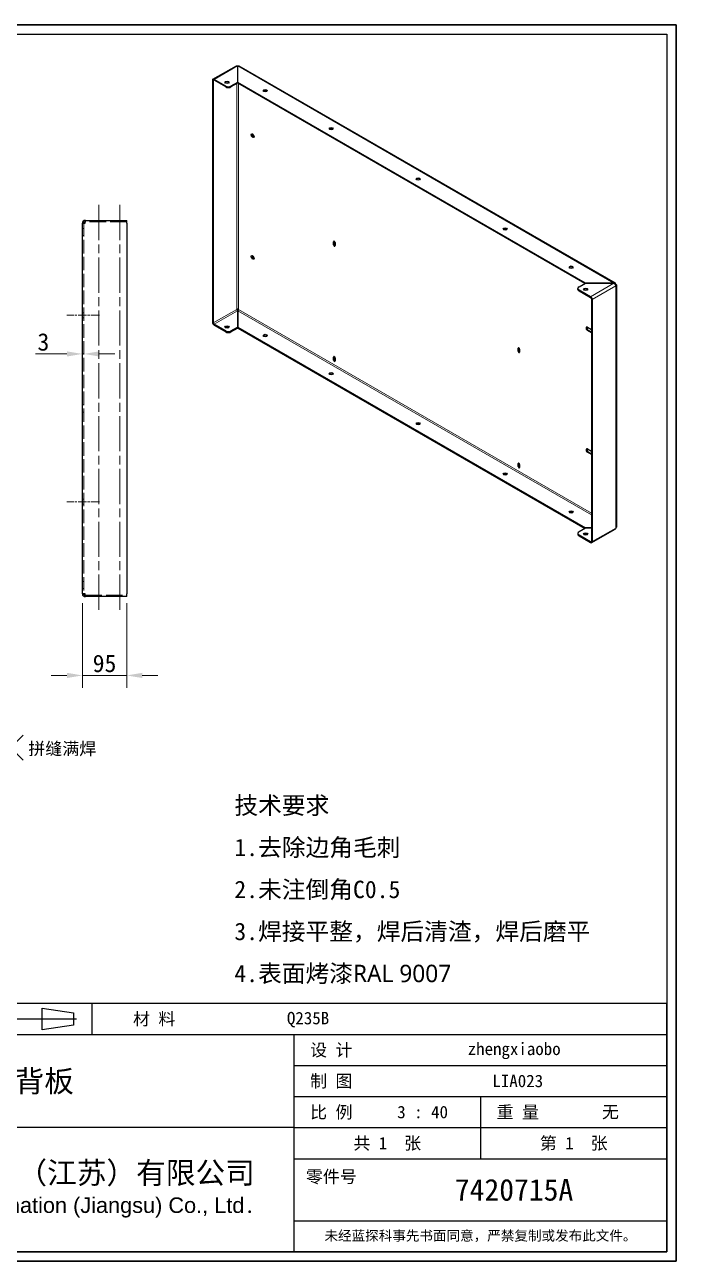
# Model space of a CAD drawing. Header units: millimetres. Extents: x 80 to 3887, y 73 to 2727.
# Drawn here: x 2489 to 3887, y 73 to 2727 of the extents above; entities that cross this region are included whole.
import ezdxf
from ezdxf.enums import TextEntityAlignment as Align

# ---------------------------------------------------------------- set-up
doc = ezdxf.new("R2010")
doc.units = ezdxf.units.MM
doc.header["$LTSCALE"] = 13.333333
doc.linetypes.add('CHAIN', pattern=[0.3543, 0.2362, -0.0295, 0.0591, -0.0295])
doc.linetypes.add('DASHED', pattern=[0.2067, 0.1654, -0.0413])
for name, color, linetype, lineweight in [('1', 7, 'Continuous', 18), ('可见 (ISO)', 7, 'Continuous', 25), ('可见窄的 (ISO)', 7, 'Continuous', 18), ('图框 (ISO)', 7, 'Continuous', 35), ('标题 (ISO)', 7, 'Continuous', 25)]:
    doc.layers.add(name, color=color, linetype=linetype, lineweight=lineweight)
for name, color, linetype, lineweight, true_color in [('中心线 (ISO)', 1, 'CHAIN', 18, 0xff0000), ('尺寸 (ISO)', 7, 'Continuous', 18, 0x008000), ('符号 (ISO)', 7, 'Continuous', 18, 0x008000), ('隐藏 (ISO)', 5, 'DASHED', 18, 0x0000ff)]:
    doc.layers.add(name, color=color, linetype=linetype, lineweight=lineweight, true_color=true_color)
doc.styles.add('文本样式164', font='SimSun.ttf')
doc.styles.add('文本样式165', font='SimSun.ttf')
doc.styles.add('文本样式74', font='SimSun.ttf')
doc.styles.add('最新国标', font='simfang.ttf')
doc.styles.add('注释文本 (ISO)', font='simfang.ttf')
doc.styles.add('添加1', font='simfang.ttf')
doc.dimstyles.new('默认 (GB)', dxfattribs={"dimscale": 13.333333, "dimtxt": 2.8, "dimasz": 2.5, "dimexe": 2, "dimexo": 1.5, "dimgap": 0.5, "dimtad": 1, "dimtoh": 1, "dimdsep": 46, "dimtxsty": '最新国标', "dimcen": 0.09, "dimdle": 10, "dimclrd": 256, "dimclre": 256, "dimclrt": 256, "dimaunit": 1, "dimadec": 3, "dimazin": 2, "dimtfac": 0.535714, "dimtdec": 3, "dimtmove": 0, "dimatfit": 3, "dimfxl": 0, "dimtolj": 1, "dimlwd": -1, "dimlwe": -1, "dimarcsym": 0})

# ---------------------------------------------------------------- blocks, each defined once
blk = doc.blocks.new('图框 最新国标')
at = {"layer": '图框 (ISO)'}
for p, q in [((6, 204.5), (291.5, 204.5)), ((291.5, 204.5), (291.5, 5.5)), ((291.5, 5.5), (6, 5.5))]:
    blk.add_line(p, q, dxfattribs=at)
at = {"layer": '图框 (ISO)', "color": 7, "linetype": 'Continuous', "lineweight": 25}
for p, q in [((18, 203), (290, 203)), ((18, 203), (290, 203)), ((290, 203), (290, 7)), ((290, 203), (290, 7)), ((290, 7), (6, 7)), ((290, 7), (18, 7))]:
    blk.add_line(p, q, dxfattribs=at)
at = {"layer": '图框 (ISO)', "style": '文本样式74'}
blk.add_attdef('零件代号_001', (42.73, 200.25), '', height=2.5, rotation=180, dxfattribs=at)
blk = doc.blocks.new('标题栏 副本 最新国标')
at = {"layer": '标题 (ISO)'}
for p, q in [((381.98, -183.84), (196.98, -183.84)), ((196.98, -183.84), (196.98, -223.84)), ((254.48, -183.84), (254.48, -188.84)), ((269.48, -183.84), (269.48, -188.84)), ((281.48, -188.09), (281.48, -184.59)), ((281.48, -184.59), (286.48, -185.34)), ((289.48, -183.84), (289.48, -188.84)), ((381.98, -223.84), (381.98, -183.84)), ((383.48, -183.84), (383.48, -225.34)), ((286.48, -185.34), (286.48, -187.34)), ((196.98, -188.84), (381.98, -188.84)), ((232.98, -188.84), (232.98, -223.84)), ((286.48, -187.34), (281.48, -188.09)), ((321.98, -188.84), (321.98, -223.84)), ((321.98, -193.84), (381.98, -193.84)), ((321.98, -198.84), (381.98, -198.84)), ((351.98, -198.84), (351.98, -208.84)), ((321.98, -203.84), (232.98, -203.84)), ((321.98, -203.84), (381.98, -203.84)), ((321.98, -208.84), (381.98, -208.84)), ((321.98, -218.84), (381.98, -218.84)), ((196.98, -223.84), (381.98, -223.84)), ((383.48, -225.34), (196.98, -225.34))]:
    blk.add_line(p, q, dxfattribs=at)
at = {"layer": '标题 (ISO)', "linetype": 'CHAIN', "ltscale": 5.000333}
blk.add_line((274.98, -184.09), (274.98, -188.59), dxfattribs=at)
at = {"layer": '标题 (ISO)', "linetype": 'CHAIN', "ltscale": 15.834605}
blk.add_line((272.73, -186.34), (286.98, -186.34), dxfattribs=at)
at = {"layer": '标题 (ISO)'}
for radius in [1.75, 1]:
    blk.add_circle((274.98, -186.34), radius, dxfattribs=at)
at = {"layer": '1', "style": '文本样式164'}
for s, p in [('材 料', (299.48, -186.34)), ('UNIT: mm', (261.98, -186.34)), ('设 计', (327.98, -191.34)), ('制 图', (327.98, -196.34)), ('比 例', (327.98, -201.34)), ('重 量', (357.98, -201.34)), ('共 1  张', (336.98, -206.34)), ('第 1  张', (366.98, -206.34))]:
    blk.add_text(s, height=2, dxfattribs=at).set_placement(p, align=Align.MIDDLE_CENTER)
at = {"layer": '标题 (ISO)', "style": '注释文本 (ISO)'}
for s, insert, char_height, attachment_point, line_spacing_factor in [('\\fSimSun|b0|i0;{\\H1.3000;      未注公差角度及线性公差使用m\\P}\\fSimSun|b0|i0;{\\H1.3000;（GB/T1804-2000），未注形位公差使\\P}\\fSimSun|b0|i0;{\\H1.3000;用K级（GB/T 1184-1996）。\\P}\\fSimSun|b0|i0;{\\H1.3000;—————————————————\\P}\\fSimSun|b0|i0;{\\H1.3000;             6以下    ±0.05 mm\\P}\\fSimSun|b0|i0;{\\H1.3000;     6 ～   30以下    ±0.10 mm\\P}\\fSimSun|b0|i0;{\\H1.3000;    30 ～  120以下    ±0.15 mm\\P}\\fSimSun|b0|i0;{\\H1.3000;   120 ～  400以下    ±0.20 mm\\P}\\fSimSun|b0|i0;{\\H1.3000;   400 ～ 1000以下    ±0.30 mm\\P}\\fSimSun|b0|i0;{\\H1.3000;  1000 ～ 2000以下    ±0.50 mm\\P}\\fSimSun|b0|i0;{\\H1.3000;          2000以上    ±0.80 mm\\P}\\fSimSun|b0|i0;{\\H1.3000;\\P}\\fSimSun|b0|i0;{\\H1.3000;           300以下    ±30′\\P}\\fSimSun|b0|i0;{\\H1.3000;   300 ～ 1000以下    ±15′\\P}\\fSimSun|b0|i0;{\\H1.3000;          1000以上    ±5′}', (198.48, -206.63), 1.3, 4, 1.023913), ('{\\fMicrosoft YaHei|b0|i0|c134|p34;\\H1.75x;蓝探科工业自动化（江苏）有限公司\\P\\fArial|b0|i0|c0|p34;\\H0.71429x;Lantech Industrial Automation (Jiangsu) Co., Ltd\\fFangSong|b0|i0|c134|p49;.\\H1.15195x; }', (277.48, -213.84), 2, 5, 0.978695)]:
    blk.add_mtext(s, dxfattribs=dict(at, insert=insert, char_height=char_height, attachment_point=attachment_point, line_spacing_factor=line_spacing_factor))
at = {"layer": '标题 (ISO)', "attachment_point": 5, "style": '注释文本 (ISO)'}
for s, insert, char_height in [('\\fFangSong|b0|i0;LIA023', (357.98, -196.34), 2), ('\\fFangSong|b0|i0;零件号', (327.98, -211.84), 2), ('\\fSimSun|b0|i0;{\\H1.6000;未经蓝探科事先书面同意，严禁复制或发布此文件。}', (351.98, -221.34), 1.6)]:
    blk.add_mtext(s, dxfattribs=dict(at, insert=insert, char_height=char_height))
at = {"layer": '标题 (ISO)'}
for tag, p, height, style in [('材料_001', (320.84, -187.21), 2, '注释文本 (ISO)'), ('设计人_001', (349.92, -192.16), 2, '注释文本 (ISO)'), ('库存编号_001', (267.47, -198.11), 3.5, '文本样式165'), ('视图比例_001', (338.59, -202.33), 2, '注释文本 (ISO)'), ('质量\\P3;_001', (371.53, -202.3), 2, '注释文本 (ISO)'), ('零件代号_001', (347.86, -215.59), 3.5, '文本样式165')]:
    blk.add_attdef(tag, p, '', height=height, dxfattribs=dict(at, style=style))
blk = doc.blocks.new('*D7')
at = {"layer": 'Defpoints', "color": 0, "transparency": 16777216}
for p in [(2612.7, 1505.4), (2707.7, 1505.4), (2707.7, 1330.4)]:
    blk.add_point(p, dxfattribs=at)
at = {"layer": '尺寸 (ISO)', "color": 116, "true_color": 0x00803f, "transparency": 16777216}
for p, q in [((2612.7, 1485.4), (2612.7, 1303.8)), ((2707.7, 1485.4), (2707.7, 1303.8)), ((2579.4, 1330.4), (2546, 1330.4)), ((2612.7, 1330.4), (2646, 1330.4)), ((2646, 1330.4), (2674.4, 1330.4)), ((2707.7, 1330.4), (2674.4, 1330.4)), ((2741, 1330.4), (2774.4, 1330.4))]:
    blk.add_line(p, q, dxfattribs=at)
for points in [[(2579.4, 1336), (2579.4, 1324.9), (2612.7, 1330.4)], [(2741, 1336), (2741, 1324.9), (2707.7, 1330.4)]]:
    blk.add_solid(points, dxfattribs=at)
at = {"layer": '尺寸 (ISO)', "transparency": 16777216, "insert": (2660.2, 1356), "char_height": 37.33, "attachment_point": 5, "style": '最新国标'}
blk.add_mtext('\\A1;95', dxfattribs=at)
blk = doc.blocks.new('焊接符号标识符1')
at = {"layer": '符号 (ISO)'}
for p, q in [((184.43, 88.17), (186.43, 90.17)), ((161.25, 77.74), (168.43, 88.17)), ((168.43, 88.17), (184.43, 88.17)), ((174.43, 88.17), (178.43, 88.17)), ((178.43, 88.17), (174.43, 84.17)), ((174.43, 84.17), (174.43, 88.17)), ((184.43, 88.17), (186.43, 86.17)), ((160.84, 78.03), (159.84, 75.68)), ((161.25, 77.74), (159.84, 75.68)), ((161.66, 77.46), (160.84, 78.03)), ((159.84, 75.68), (161.66, 77.46))]:
    blk.add_line(p, q, dxfattribs=at)
at = {"layer": '符号 (ISO)', "linetype": 'DASHED', "ltscale": 12.901145}
blk.add_line((168.43, 89.22), (184.43, 89.22), dxfattribs=at)
at = {"layer": '符号 (ISO)', "flags": 128}
blk.add_lwpolyline([(160.84, 78.03), (159.84, 75.68), (161.66, 77.46), (160.84, 78.03)], dxfattribs=at)
at = {"layer": '符号 (ISO)'}
blk.add_solid([(160.84, 78.03), (159.84, 75.68), (161.66, 77.46), (160.84, 78.03)], dxfattribs=at)
at = {"layer": '符号 (ISO)', "insert": (187.26, 86.77), "char_height": 2, "attachment_point": 7, "style": '注释文本 (ISO)'}
blk.add_mtext('拼缝满焊', dxfattribs=at)
blk = doc.blocks.new('*D26')
at = {"layer": 'Defpoints', "color": 0, "transparency": 16777216}
for p in [(2612.7, 2023.1), (2615.7, 2023.1), (2615.7, 2020.3)]:
    blk.add_point(p, dxfattribs=at)
at = {"layer": '尺寸 (ISO)', "color": 116, "true_color": 0x00803f, "transparency": 16777216}
for p, q in [((2579.4, 2020.3), (2512, 2020.3)), ((2615.7, 2020.3), (2612.7, 2020.3)), ((2649, 2020.3), (2682.4, 2020.3))]:
    blk.add_line(p, q, dxfattribs=at)
for points in [[(2579.4, 2025.8), (2579.4, 2014.7), (2612.7, 2020.3)], [(2649, 2025.8), (2649, 2014.7), (2615.7, 2020.3)]]:
    blk.add_solid(points, dxfattribs=at)
at = {"layer": '尺寸 (ISO)', "transparency": 16777216, "insert": (2529, 2045.8), "char_height": 37.33, "attachment_point": 5, "style": '最新国标'}
blk.add_mtext('\\A1;3', dxfattribs=at)

msp = doc.modelspace()

# ---------------------------------------------------------------- linework, layer by layer
at = {"layer": '中心线 (ISO)', "ltscale": 23.990969}
for p, q in [((2647.716, 2340.257), (2647.716, 1466.09)), ((2692.716, 2340.257), (2692.716, 1466.09))]:
    msp.add_line(p, q, dxfattribs=at)
at = {"layer": '中心线 (ISO)', "ltscale": 5.805959}
for p, q in [((2649.049, 2103.173), (2579.382, 2103.173)), ((2649.049, 1703.173), (2579.382, 1703.173))]:
    msp.add_line(p, q, dxfattribs=at)
at = {"layer": '可见 (ISO)'}
for p, q in [((2892.799, 2609.698), (2942.945, 2638.65)), ((2945.145, 2638.297), (2945.145, 2603.024)), ((2945.945, 2603.024), (2945.945, 2638.297)), ((2948.145, 2638.65), (3755.544, 2172.498)), ((2891.805, 2607.501), (2891.805, 2087.883)), ((2893.502, 2606.521), (2893.502, 2086.903)), ((2920.089, 2595.09), (2895.199, 2609.461)), ((2920.089, 2593.131), (2895.199, 2607.501)), ((2945.145, 2603.024), (2931.403, 2595.09)), ((2945.145, 2601.065), (2931.403, 2593.131)), ((2945.145, 2601.065), (2945.145, 2603.024)), ((3691.85, 2172.376), (2945.945, 2603.024)), ((2945.945, 2601.065), (2945.945, 2603.024)), ((3690.553, 2171.165), (2945.945, 2601.065)), ((2612.716, 2300.923), (2618.716, 2300.923)), ((2612.716, 1505.423), (2612.716, 2300.923)), ((2619.423, 2306.923), (2618.716, 2306.923)), ((2618.716, 2303.923), (2618.716, 2306.923)), ((2618.716, 2303.923), (2618.951, 2303.923)), ((2619.423, 2306.923), (2707.716, 2306.923)), ((2707.716, 2300.923), (2707.716, 2306.923)), ((2707.716, 2300.923), (2707.716, 1505.423)), ((3151.596, 2254.529), (3151.596, 2261.061)), ((3153.293, 2261.871), (3153.293, 2255.509)), ((3154.707, 2259.265), (3154.707, 2252.733)), ((3675.765, 2158.754), (3675.765, 2160.714)), ((3678.108, 2163.98), (3691.85, 2171.914)), ((3702.998, 2143.078), (3678.108, 2157.448)), ((3678.108, 2155.488), (3702.998, 2141.118)), ((3752.944, 2172.376), (3691.85, 2172.376)), ((3691.85, 2171.914), (3691.85, 2172.376)), ((3691.85, 2171.914), (3752.944, 2171.914)), ((3752.944, 2171.914), (3752.944, 2172.376)), ((3756.738, 2170.185), (3755.544, 2169.496)), ((3758.144, 2168.226), (3758.144, 1648.607)), ((3704.695, 2138.179), (3704.695, 1618.56)), ((3706.392, 2137.199), (3706.392, 1617.581)), ((2945.145, 2112.8), (2945.145, 2077.527)), ((2945.945, 2112.8), (2945.945, 2077.527)), ((2920.089, 2069.593), (2895.199, 2083.963)), ((2895.199, 2082.004), (2920.089, 2067.633)), ((2931.403, 2069.593), (2945.145, 2077.527)), ((2931.403, 2067.633), (2945.145, 2075.567)), ((2945.145, 2077.527), (2945.145, 2075.567)), ((2945.945, 2077.527), (3691.85, 1646.879)), ((2945.945, 2077.527), (2945.945, 2075.567)), ((2945.945, 2075.567), (3690.553, 1645.668)), ((3696.21, 2077.595), (3704.695, 2072.696)), ((3704.695, 2065.511), (3696.21, 2070.41)), ((3697.907, 2071.389), (3704.695, 2067.47)), ((3547.576, 2025.91), (3547.576, 2032.442)), ((3549.273, 2033.251), (3549.273, 2026.89)), ((3550.687, 2030.646), (3550.687, 2024.114)), ((3151.596, 2007.131), (3151.596, 2013.663)), ((3153.293, 2014.472), (3153.293, 2008.111)), ((3154.707, 2011.867), (3154.707, 2005.335)), ((3696.21, 1816.316), (3704.695, 1811.417)), ((3704.695, 1804.232), (3696.21, 1809.131)), ((3697.907, 1810.11), (3704.695, 1806.191)), ((3547.576, 1778.512), (3547.576, 1785.044)), ((3549.273, 1785.853), (3549.273, 1779.492)), ((3550.687, 1783.248), (3550.687, 1776.716)), ((3691.85, 1646.417), (3678.108, 1638.483)), ((3704.695, 1646.879), (3691.85, 1646.879)), ((3691.85, 1646.879), (3691.85, 1646.417)), ((3704.695, 1646.417), (3691.85, 1646.417)), ((3675.765, 1635.217), (3675.765, 1633.257)), ((3678.108, 1631.951), (3702.998, 1617.581)), ((3678.108, 1629.991), (3702.998, 1615.621)), ((3705.398, 1615.383), (3755.544, 1644.335)), ((2618.716, 1505.423), (2612.716, 1505.423)), ((2618.716, 1502.423), (2618.951, 1502.423)), ((2618.716, 1502.423), (2618.716, 1499.423)), ((2618.716, 1499.423), (2619.423, 1499.423)), ((2707.716, 1499.423), (2619.423, 1499.423)), ((2707.716, 1499.423), (2707.716, 1505.423))]:
    msp.add_line(p, q, dxfattribs=at)
for centre, major_axis, start_param, end_param in [((2945.545, 2634.609), (4.8, 0), 1.48736624, 1.65422641), ((2945.545, 2634.609), (-2.4, 0), 4.5449409, 4.87983706), ((2895.199, 2605.541), (-2.4, 4.157), 5.49778714, 7.06858347), ((2895.199, 2605.541), (-1.2, 2.078), 5.49778714, 7.06858347), ((2922.918, 2601.296), (-4.4, 0), 3.53755322, 5.88722474), ((2925.746, 2598.356), (-8, 0), 0.78539816, 2.35619449), ((2925.746, 2596.397), (8, 0), 3.92699082, 5.49778714), ((3004.942, 2583.333), (-4.4, 0), 3.53755322, 5.88722474), ((3146.364, 2501.683), (-4.4, 0), 3.53755322, 5.88722474), ((2979.486, 2489.762), (2.2, -3.811), 3.53755322, 5.88722474), ((3333.04, 2393.905), (-4.4, 0), 3.53755322, 5.88722474), ((3519.716, 2286.128), (-4.4, 0), 3.53755322, 5.88722474), ((3153.152, 2260.163), (-1.1, 1.905), 3.92699082, 7.06858347), ((3154.849, 2254.611), (1.1, -1.905), 3.92699082, 5.40675237), ((2979.486, 2228.483), (2.2, -3.811), 3.53755322, 5.88722474), ((3153.152, 2253.631), (1.1, -1.905), 3.92699082, 7.06858347), ((3661.137, 2204.478), (-4.4, 0), 3.53755322, 5.88722474), ((3683.765, 2160.714), (-8, 0), 5.49778714, 7.06858347), ((3683.765, 2158.754), (-8, 0), 0, 0.78539816), ((3692.25, 2157.121), (-4.4, 0), 3.53755322, 5.88722474), ((3753.344, 2168.226), (4.8, 0), 5.49778714, 7.06858347), ((3702.998, 2139.159), (-2.4, 4.157), 3.92699082, 5.49778714), ((3702.998, 2139.159), (1.2, -2.078), 0.78539816, 2.35619449), ((2945.545, 2114.99), (2.4, 0), 0.78539816, 2.35619449), ((2895.199, 2085.923), (2.4, -4.157), 3.92699082, 5.49778714), ((2895.199, 2085.923), (-1.2, 2.078), 0.78539816, 2.35619449), ((2922.918, 2075.798), (-4.4, 0), 3.53755322, 5.88722474), ((3696.21, 2074.002), (-2.2, 3.811), 5.49778714, 8.6393798), ((3697.907, 2074.982), (2.2, -3.811), 3.53755322, 5.49778714), ((2925.746, 2072.859), (-8, 0), 0.78539816, 2.35619449), ((2925.746, 2070.899), (8, 0), 3.92699082, 5.49778714), ((3004.942, 2057.835), (-4.4, 0), 3.53755322, 5.88722474), ((3549.132, 2031.544), (-1.1, 1.905), 3.92699082, 7.06858347), ((3549.132, 2025.012), (1.1, -1.905), 3.92699082, 7.06858347), ((3550.829, 2025.992), (1.1, -1.905), 3.92699082, 5.40675237), ((3153.152, 2012.765), (-1.1, 1.905), 3.92699082, 7.06858347), ((3153.152, 2006.233), (1.1, -1.905), 3.92699082, 7.06858347), ((3154.849, 2007.213), (1.1, -1.905), 3.92699082, 5.40675237), ((3146.364, 1976.186), (-4.4, 0), 3.53755322, 5.88722474), ((3333.04, 1868.408), (-4.4, 0), 3.53755322, 5.88722474), ((3696.21, 1812.723), (-2.2, 3.811), 5.49778714, 8.6393798), ((3697.907, 1813.703), (2.2, -3.811), 3.53755322, 5.49778714), ((3549.132, 1784.146), (-1.1, 1.905), 3.92699082, 7.06858347), ((3549.132, 1777.614), (1.1, -1.905), 3.92699082, 7.06858347), ((3550.829, 1778.594), (1.1, -1.905), 3.92699082, 5.40675237), ((3519.716, 1760.631), (-4.4, 0), 3.53755322, 5.88722474), ((3661.137, 1678.981), (-4.4, 0), 3.53755322, 5.88722474), ((3753.344, 1648.607), (4.8, 0), 5.49778714, 6.28318531), ((3683.765, 1635.217), (-8, 0), 5.49778714, 7.06858347), ((3683.765, 1633.257), (-8, 0), 0, 0.78539816), ((3692.25, 1631.624), (-4.4, 0), 3.53755322, 5.88722474), ((3702.998, 1619.54), (1.2, -2.078), 5.49778714, 7.06858347), ((3702.998, 1619.54), (2.4, -4.157), 5.49778714, 7.06858347)]:
    msp.add_ellipse(centre, major_axis=major_axis, ratio=0.57735027, start_param=start_param, end_param=end_param, dxfattribs=at)
for centre, major_axis in [((2922.918, 2603.255), (-4.4, 0)), ((3004.942, 2585.292), (-4.4, 0)), ((3146.364, 2503.643), (-4.4, 0)), ((2977.789, 2488.782), (-2.2, 3.811)), ((3333.04, 2395.865), (-4.4, 0)), ((3519.716, 2288.088), (-4.4, 0)), ((2977.789, 2227.503), (-2.2, 3.811)), ((3661.137, 2206.438), (-4.4, 0)), ((3692.25, 2159.081), (-4.4, 0)), ((2922.918, 2077.758), (-4.4, 0)), ((3004.942, 2059.795), (-4.4, 0)), ((3146.364, 1978.145), (-4.4, 0)), ((3333.04, 1870.368), (-4.4, 0)), ((3519.716, 1762.59), (-4.4, 0)), ((3661.137, 1680.941), (-4.4, 0)), ((3692.25, 1633.584), (-4.4, 0))]:
    msp.add_ellipse(centre, major_axis=major_axis, ratio=0.57735027, dxfattribs=at)
for points, knots in [([(2942.946, 2638.65), (2943.001, 2638.682), (2943.059, 2638.71), (2943.119, 2638.734), (2943.667, 2638.949), (2944.405, 2638.794), (2945.145, 2638.297)], [0.785398163, 0.785398163, 0.785398163, 0.785398163, 0.863030386, 0.863030386, 0.863030386, 1.570796327, 1.570796327, 1.570796327, 1.570796327]), ([(2618.716, 2306.923), (2616.99, 2306.923), (2615.279, 2306.136), (2614.157, 2304.824), (2613.237, 2303.749), (2612.716, 2302.339), (2612.716, 2300.923)], [0, 0, 0, 0, 0.86303039, 0.86303039, 0.86303039, 1.57079633, 1.57079633, 1.57079633, 1.57079633]), ([(2615.716, 2300.923), (2615.716, 2301.95), (2616.284, 2302.958), (2617.162, 2303.489), (2617.628, 2303.771), (2618.171, 2303.923), (2618.716, 2303.923)], [0, 0, 0, 0, 1.02632188, 1.02632188, 1.02632188, 1.57079633, 1.57079633, 1.57079633, 1.57079633]), ([(2618.716, 2300.923), (2618.845, 2302.649), (2618.975, 2304.36), (2619.104, 2305.482), (2619.21, 2306.402), (2619.317, 2306.923), (2619.423, 2306.923)], [0, 0, 0, 0, 0.86303039, 0.86303039, 0.86303039, 1.57079633, 1.57079633, 1.57079633, 1.57079633]), ([(3756.738, 2170.185), (3756.665, 2171.355), (3756.146, 2172.258), (3755.331, 2172.605), (3754.662, 2172.889), (3753.805, 2172.804), (3752.944, 2172.376)], [0, 0, 0, 0, 0.86303039, 0.86303039, 0.86303039, 1.57079633, 1.57079633, 1.57079633, 1.57079633]), ([(3752.944, 2171.914), (3753.994, 2171.393), (3755.035, 2170.362), (3755.743, 2169.181), (3756.323, 2168.212), (3756.678, 2167.156), (3756.738, 2166.266)], [0, 0, 0, 0, 0.86303039, 0.86303039, 0.86303039, 1.57079633, 1.57079633, 1.57079633, 1.57079633]), ([(2943.848, 2115.97), (2943.761, 2115.249), (2943.995, 2114.355), (2944.405, 2113.671), (2944.622, 2113.308), (2944.883, 2113.004), (2945.145, 2112.8)], [0, 0, 0, 0, 1.02632188, 1.02632188, 1.02632188, 1.57079633, 1.57079633, 1.57079633, 1.57079633]), ([(2947.242, 2115.97), (2947.329, 2115.249), (2947.095, 2114.355), (2946.686, 2113.671), (2946.468, 2113.308), (2946.207, 2113.004), (2945.945, 2112.8)], [0, 0, 0, 0, 1.02632188, 1.02632188, 1.02632188, 1.57079633, 1.57079633, 1.57079633, 1.57079633]), ([(2612.716, 1505.423), (2612.716, 1503.697), (2613.503, 1501.987), (2614.815, 1500.864), (2615.89, 1499.944), (2617.3, 1499.423), (2618.716, 1499.423)], [0, 0, 0, 0, 0.86303039, 0.86303039, 0.86303039, 1.57079633, 1.57079633, 1.57079633, 1.57079633]), ([(2615.716, 1505.423), (2615.716, 1504.397), (2616.284, 1503.389), (2617.162, 1502.857), (2617.628, 1502.575), (2618.171, 1502.423), (2618.716, 1502.423)], [0, 0, 0, 0, 1.02632188, 1.02632188, 1.02632188, 1.57079633, 1.57079633, 1.57079633, 1.57079633]), ([(2619.423, 1499.423), (2619.293, 1499.423), (2619.164, 1500.211), (2619.034, 1501.522), (2618.928, 1502.598), (2618.822, 1504.008), (2618.716, 1505.423)], [0, 0, 0, 0, 0.86303039, 0.86303039, 0.86303039, 1.57079633, 1.57079633, 1.57079633, 1.57079633])]:
    msp.add_open_spline(points, degree=3, knots=knots, dxfattribs=at)
for points in [[(2945.945, 2638.297), (2946.767, 2638.848), (2947.582, 2638.97), (2948.145, 2638.649)], [(3756.738, 1646.648), (3756.671, 1645.583), (3756.236, 1644.74), (3755.544, 1644.336)]]:
    msp.add_open_spline(points, degree=3, dxfattribs=at)
at = {"layer": '可见窄的 (ISO)'}
for p, q in [((2945.145, 2638.297), (2895.199, 2609.461)), ((3752.944, 2172.376), (2945.945, 2638.297)), ((2893.502, 2606.521), (2891.805, 2607.501)), ((2895.199, 2607.501), (2893.502, 2606.521)), ((2895.199, 2609.461), (2895.199, 2607.501)), ((2943.848, 2115.97), (2943.848, 2600.316)), ((2947.242, 2600.316), (2947.242, 2115.97)), ((2920.089, 2595.09), (2920.089, 2593.131)), ((2931.403, 2593.131), (2931.403, 2595.09)), ((3151.596, 2261.061), (3153.152, 2261.96)), ((3151.596, 2254.529), (3153.293, 2255.509)), ((3678.108, 2155.488), (3678.108, 2157.448)), ((3702.998, 2143.078), (3752.944, 2171.914)), ((3756.738, 2166.266), (3706.392, 2137.199)), ((3756.738, 1646.648), (3756.738, 2166.266)), ((3702.998, 2141.118), (3702.998, 2143.078)), ((3706.392, 2137.199), (3704.695, 2138.179)), ((2893.502, 2086.903), (2943.848, 2115.97)), ((2945.145, 2112.8), (2895.199, 2083.963)), ((3704.695, 1674.735), (2945.945, 2112.8)), ((2947.242, 2115.97), (3704.695, 1678.654)), ((2891.805, 2087.883), (2893.502, 2086.903)), ((2895.199, 2083.963), (2895.199, 2082.004)), ((3697.907, 2071.389), (3696.21, 2070.41)), ((2920.089, 2069.593), (2920.089, 2067.633)), ((2931.403, 2067.633), (2931.403, 2069.593)), ((3547.576, 2032.442), (3549.132, 2033.341)), ((3547.576, 2025.91), (3549.273, 2026.89)), ((3151.596, 2013.663), (3153.152, 2014.561)), ((3151.596, 2007.131), (3153.293, 2008.111)), ((3697.907, 1810.11), (3696.21, 1809.131)), ((3547.576, 1785.044), (3549.132, 1785.942)), ((3547.576, 1778.512), (3549.273, 1779.492)), ((3706.392, 1617.581), (3756.738, 1646.648)), ((3678.108, 1629.991), (3678.108, 1631.951)), ((3702.998, 1617.581), (3704.695, 1618.56)), ((3704.695, 1618.56), (3706.392, 1617.581)), ((3702.998, 1615.621), (3702.998, 1617.581))]:
    msp.add_line(p, q, dxfattribs=at)
at = {"layer": '隐藏 (ISO)', "ltscale": 0.428457}
for p, q in [((2615.716, 2289.673), (2612.716, 2289.673)), ((2619.423, 2303.923), (2619.423, 2306.923)), ((2642.216, 2306.923), (2642.216, 2303.923)), ((2653.216, 2306.923), (2653.216, 2303.923)), ((2672.716, 2303.923), (2672.716, 2306.923)), ((2673.423, 2303.923), (2673.423, 2306.923)), ((2687.216, 2306.923), (2687.216, 2303.923)), ((2698.216, 2306.923), (2698.216, 2303.923)), ((2615.716, 2274.173), (2612.716, 2274.173)), ((2615.716, 2108.673), (2612.716, 2108.673)), ((2615.716, 2097.673), (2612.716, 2097.673)), ((2615.716, 1910.923), (2612.716, 1910.923)), ((2615.716, 1895.423), (2612.716, 1895.423)), ((2615.716, 1708.673), (2612.716, 1708.673)), ((2615.716, 1697.673), (2612.716, 1697.673)), ((2615.716, 1532.173), (2612.716, 1532.173)), ((2615.716, 1516.673), (2612.716, 1516.673)), ((2619.423, 1502.423), (2619.423, 1499.423)), ((2642.216, 1502.423), (2642.216, 1499.423)), ((2653.216, 1502.423), (2653.216, 1499.423)), ((2672.716, 1502.423), (2672.716, 1499.423)), ((2673.423, 1502.423), (2673.423, 1499.423)), ((2687.216, 1502.423), (2687.216, 1499.423)), ((2698.216, 1502.423), (2698.216, 1499.423))]:
    msp.add_line(p, q, dxfattribs=at)
at = {"layer": '隐藏 (ISO)', "ltscale": 13.120134}
msp.add_line((2615.716, 2300.923), (2615.716, 1505.423), dxfattribs=at)
at = {"layer": '隐藏 (ISO)', "ltscale": 0.095135}
for p, q in [((2618.951, 2303.923), (2619.423, 2303.923)), ((2618.951, 1502.423), (2619.423, 1502.423))]:
    msp.add_line(p, q, dxfattribs=at)
at = {"layer": '隐藏 (ISO)', "ltscale": 16.018305}
for p, q in [((2707.716, 2303.923), (2619.423, 2303.923)), ((2619.423, 1502.423), (2707.716, 1502.423))]:
    msp.add_line(p, q, dxfattribs=at)
at = {"layer": '隐藏 (ISO)', "ltscale": 0.679941}
for points in [[(2618.716, 2300.923), (2618.87, 2301.95), (2619.024, 2302.958), (2619.178, 2303.489), (2619.259, 2303.771), (2619.341, 2303.923), (2619.423, 2303.923)], [(2618.716, 1505.423), (2618.87, 1504.397), (2619.024, 1503.389), (2619.178, 1502.857), (2619.259, 1502.575), (2619.341, 1502.423), (2619.423, 1502.423)]]:
    msp.add_open_spline(points, degree=3, knots=[0, 0, 0, 0, 1.02632188, 1.02632188, 1.02632188, 1.57079633, 1.57079633, 1.57079633, 1.57079633], dxfattribs=at)

# ---------------------------------------------------------------- block references
at = {"xscale": 13.33333333333333, "yscale": 13.33333333333333, "zscale": 13.33333333333333}
msp.add_blockref('图框 最新国标', (0, 0), dxfattribs=at)
msp.add_blockref('标题栏 副本 最新国标', (-1226.434, 3077.924), dxfattribs=at).add_auto_attribs({'零件代号_001': '7420715A', '库存编号_001': '上层背板', '质量\\P3;_001': '无', '视图比例_001': '3 : 40', '设计人_001': 'zhengxiaobo', '材料_001': 'Q235B'})
at = {"layer": '符号 (ISO)', "xscale": 13.33333333333333, "yscale": 13.33333333333333, "zscale": 13.33333333333333}
msp.add_blockref('焊接符号标识符1', (0, 0), dxfattribs=at)

# ---------------------------------------------------------------- texts
at = {"layer": '符号 (ISO)', "insert": (2938.675, 869.207), "char_height": 37.33333, "width": 838.36257, "attachment_point": 4, "line_spacing_factor": 1.44864, "style": '添加1'}
msp.add_mtext('\\fFangSong|b0|i0;{\\H37.3333;技术要求\\P}\\fFangSong|b0|i0;{\\H37.3333;1.去除边角毛刺\\P}\\fFangSong|b0|i0;{\\H37.3333;2.未注倒角C0.5\\P}\\fFangSong|b0|i0;{\\H37.3333;3.焊接平整，焊后清渣，焊后磨平\\P}\\fFangSong|b0|i0;{\\H37.3333;4.表面烤漆}\\fSegoe UI|b0|i0;{\\H37.3333;RAL 9007\\P}', dxfattribs=at)

# ---------------------------------------------------------------- dimensions: what is measured, and where the dimension line sits
at = {"layer": '尺寸 (ISO)', "color": 116, "true_color": 0x00803f}
for base, p1, p2, override, picture, middle in [((2615.716, 2020.256), (2612.716, 2023.146), (2615.716, 2023.146), {"dimgap": 0.5, "dimtoh": 0, "dimdec": 2, "dimse1": 1, "dimse2": 1, "dimtol": 0, "dimlim": 0, "dimtp": 0, "dimtm": 0, "dimtdec": 3, "dimtofl": 1, "dimatfit": 1}, '*D26', (2529.036, 2020.256)), ((2707.716, 1330.424), (2612.716, 1505.423), (2707.716, 1505.423), {"dimgap": 0.5, "dimtoh": 0, "dimdec": 2, "dimtol": 0, "dimlim": 0, "dimtp": 0, "dimtm": 0, "dimtdec": 3, "dimtofl": 0}, '*D7', (2660.216, 1330.424))]:
    dim = msp.add_linear_dim(base=base, p1=p1, p2=p2, dimstyle='默认 (GB)', override=override, dxfattribs=at)
    dim.commit()
    dim.dimension.update_dxf_attribs({"geometry": picture, "text_midpoint": middle, "dimtype": 160})

doc.saveas('drawing.dxf')
